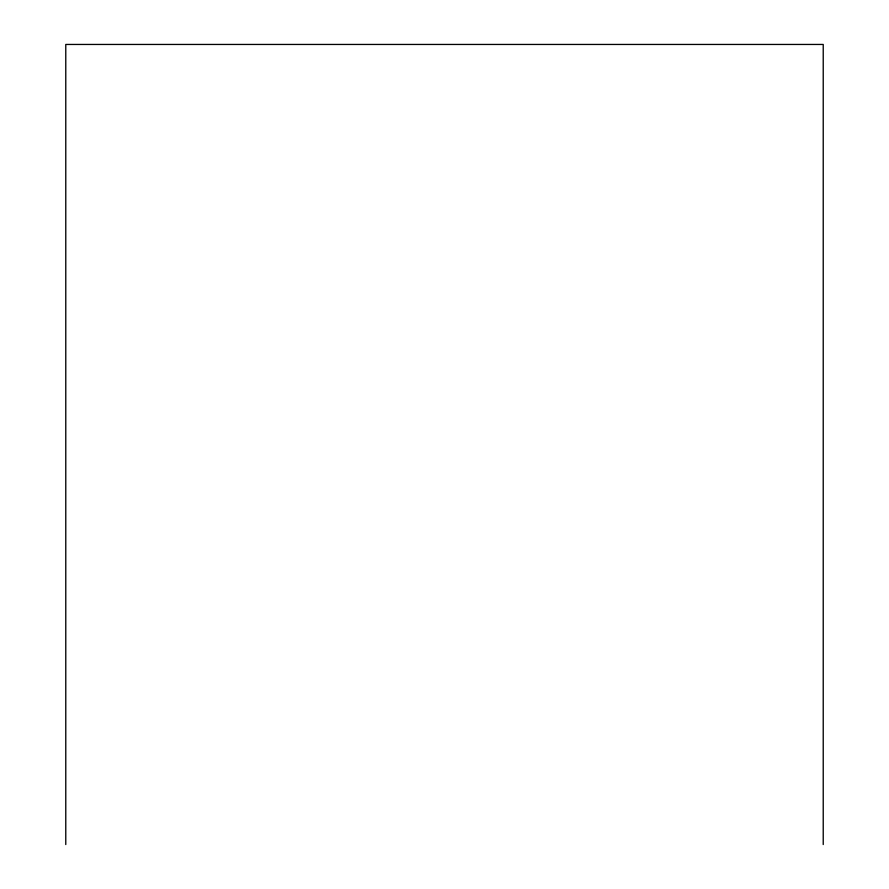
<?xml version="1.0" encoding="UTF-8"?>
<svg xmlns="http://www.w3.org/2000/svg" width="889" height="889" viewBox="0 0 889 889"><rect width="100%" height="100%" fill="white"/><g stroke="black" fill="none" stroke-linecap="round" stroke-linejoin="round"><path stroke-width="1.33" d="M823.225 844.55L823.225 44.45L65.775 44.45L65.775 844.55"/></g></svg>
